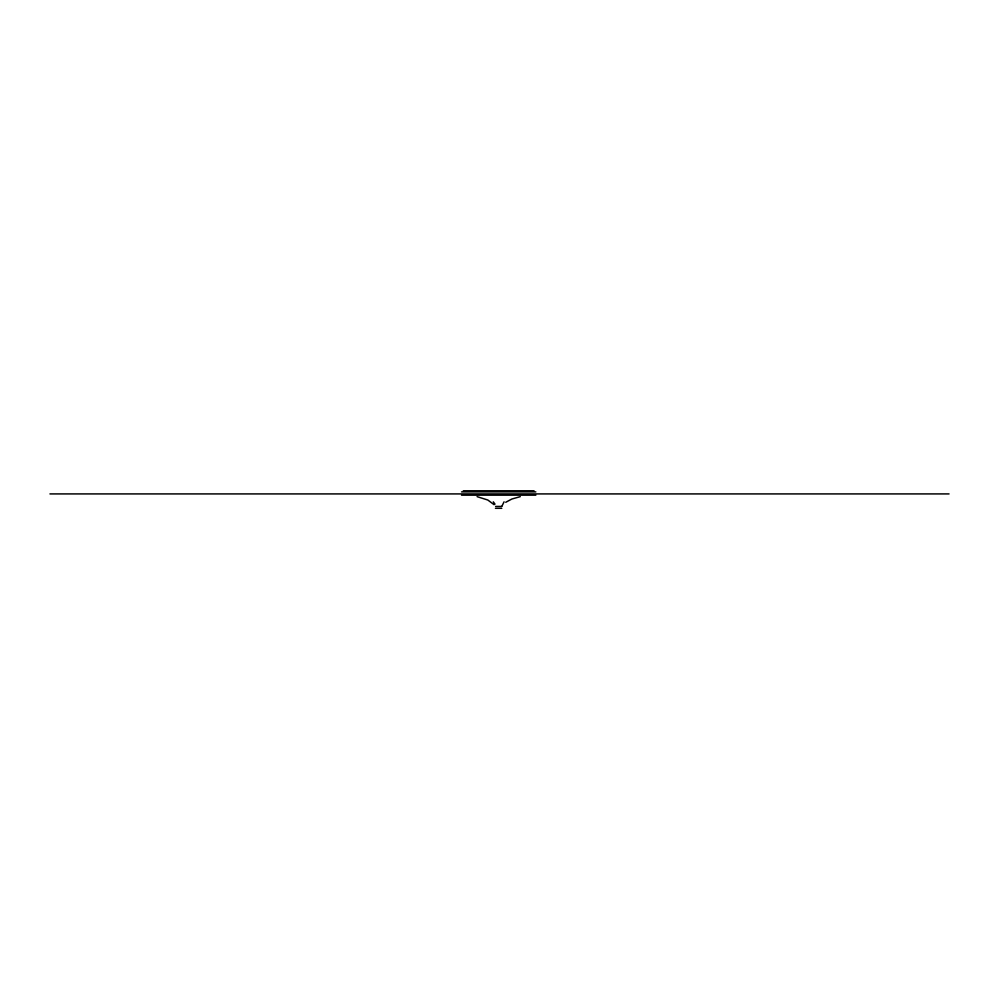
<?xml version="1.0" encoding="UTF-8"?>
<svg xmlns="http://www.w3.org/2000/svg" width="999" height="999" viewBox="0 0 999 999"><rect width="100%" height="100%" fill="white"/><g stroke="black" fill="none" stroke-linecap="round" stroke-linejoin="round"><path stroke-width="1.5" d="M501.81 506.431L504.07 501.823M505.756 502.272L511.888 499.013L520.279 496.64M463.299 490.784L534.065 490.784M461.526 491.883L535.839 491.883M49.95 493.918L949.05 493.918M461.526 495.167L535.839 495.167M495.616 506.431L501.623 506.431M495.429 508.304L501.785 508.304M477.085 496.64L487.824 500.024L494.093 504.695M493.294 501.823L495.017 504.145"/></g></svg>
